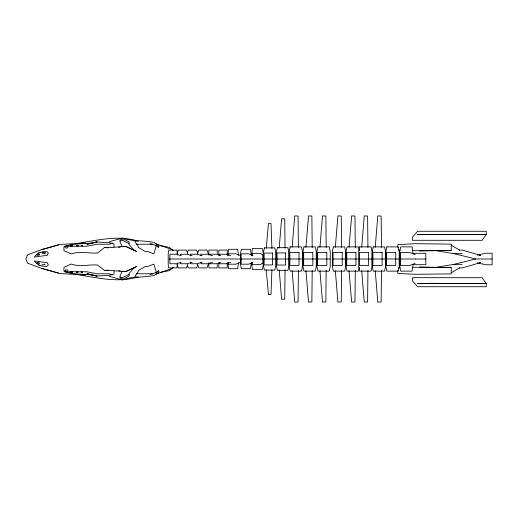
<?xml version="1.0" encoding="UTF-8"?>
<svg xmlns="http://www.w3.org/2000/svg" width="518" height="518" viewBox="0 0 518 518"><rect width="100%" height="100%" fill="white"/><g stroke="black" fill="none" stroke-linecap="round" stroke-linejoin="round"><path stroke-width="0.78" d="M285.042 269.8L284.738 299.132L281.611 299.242L279.208 270.007M298.394 270.506L298.07 301.962L294.723 302.085L292.152 270.726M312.199 270.506L311.868 301.962L308.527 302.085L305.95 270.726M326.178 270.506L325.848 301.962L322.507 302.085L319.93 270.726M341.582 270.506L341.252 301.962L337.911 302.085L335.334 270.726M355.296 270.506L354.966 301.962L351.625 302.085L349.048 270.726M367.935 270.506L367.612 301.962L364.271 302.085L361.693 270.726M381.475 270.506L381.144 301.962L377.803 302.085L375.226 270.726M271.924 269.587L270.998 294.47L268.473 294.541L266.239 269.787M279.208 247.992L281.611 218.758L284.738 218.868L285.042 248.2M292.152 247.274L294.723 215.915L298.07 216.038L298.394 247.494M305.95 247.274L308.527 215.915L311.868 216.038L312.199 247.494M319.93 247.274L322.507 215.915L325.848 216.038L326.178 247.494M335.334 247.274L337.911 215.915L341.252 216.038L341.582 247.494M349.048 247.274L351.625 215.915L354.966 216.038L355.296 247.494M361.693 247.274L364.271 215.915L367.612 216.038L367.935 247.494M375.226 247.274L377.803 215.915L381.144 216.038L381.475 247.494M266.239 248.213L268.473 223.459L270.998 223.53L271.924 248.413M359.201 267.191L358.398 271.128L347.041 271.128L346.076 266.401L346.076 251.599L347.041 246.872L358.398 246.872L359.201 250.809M177.091 253.567L178.257 250.097L186.545 250.097L187.71 253.567M187.354 252.875L188.287 250.097L196.575 250.097L197.74 253.567M187.71 264.433L186.545 267.903L178.257 267.903L177.091 264.433M197.578 253.567L198.744 250.097L207.032 250.097L208.197 253.567M197.74 264.433L196.575 267.903L188.287 267.903L187.354 265.125M208.197 264.433L207.032 267.903L198.744 267.903L197.578 264.433M67.664 245.318L67.172 246.044L65.585 246.044M42.1 265.086L42.703 264.329L44.658 264.329L45.267 265.086M68.078 247.215L67.476 247.973L65.521 247.973L64.918 247.215M160.146 272.371L169.464 270.584L173.148 267.32M134.421 250.485L129.099 244.541L129.099 241.925L123.362 238.966L119.988 239.802L119.988 241.906L122.274 246.691L125.408 246.309L136.856 251.58L125.719 246.348L110.347 247.546L104.448 247.546L97.533 253.004C88.656 253.6 79.947 250.835 71.199 253.943L63.934 250.634L63.934 246.795C74.378 242.437 86.221 244.859 97.041 241.984L109.045 242.696L114.012 243.907L114.012 247.028M451.23 272.831L459.498 267.903M44.904 253.354L45.733 252.92L44.218 252.493M128.937 274.495L122.488 277.7L120.247 277.046M114.012 270.972L114.012 274.093L109.045 275.304L97.041 276.016C86.221 273.141 74.378 275.563 63.934 271.205L63.934 267.366L71.199 264.057C79.947 267.165 88.656 264.4 97.533 264.996L104.448 270.454L110.347 270.454L125.719 271.652L136.856 266.42L125.408 271.691L122.274 271.309L119.988 276.094L119.988 278.198L123.362 279.034L129.099 276.088L129.099 273.459L134.421 267.515M85.664 243.039L61.92 244.315L58.495 244.872L41.414 249.708L27.506 254.824L25.9 259L27.506 263.176L41.414 268.292L58.495 273.128L61.92 273.685L85.664 274.961M137.652 240.624L134.881 241.686L137.814 245.726L138.397 247.436L144.846 251.295L147.98 251.612L153.84 253.846L155.996 246.73L155.996 244.982L158.579 247.598L158.579 245.247L153.716 242.327C143.305 240.184 132.537 241.725 122.488 237.976L109.045 241.841M240.19 262.568L235.709 264.186L228.38 264.186L228.38 262.704M252.972 262.568L248.491 264.186L241.161 264.186L241.161 253.814L248.491 253.814L252.972 255.432M415.216 263.461L409.615 265.475L400.459 265.475L400.459 252.525L409.615 252.525L415.216 254.539M159.045 271.432L152.493 273.776L136.376 273.776M155.536 274.32L172.086 268.428M220.772 262.276L216.31 263.753L209.563 263.753M230.743 262.276L226.282 263.753L219.541 263.753L219.541 262.173M181.287 262.276L176.632 263.753L169.898 263.753L169.898 254.247L176.632 254.247L181.287 255.724M137.652 277.376L153.716 275.673L158.579 272.753L158.579 270.402L155.996 273.018L155.996 271.27L153.84 264.154L147.98 266.388L144.846 266.705L138.397 270.564L137.814 272.274L134.881 276.314L137.652 277.376L132.148 277.331L122.488 280.024L109.045 276.159M192.087 262.276L187.127 263.753L180.452 263.753L180.452 262.173M202.117 262.276L197.157 263.753L190.482 263.753L190.482 262.173M212.574 262.276L207.614 263.753L200.932 263.753L200.932 262.173M42.625 252.622L43.68 252.305M112.782 243.13L109.045 244.224L96.847 244.224L86.856 246.238L64.336 246.238M120.247 240.954L122.488 240.3L128.937 243.505M58.495 244.872L41.414 249.708M96.847 241.841L86.856 244.315L97.034 241.951M437.121 267.139L453.988 264.342L475.712 259L479.992 259M138.332 276.813C117.703 283.333 96.044 277.473 75.33 274.236M477.292 255.096L485.981 253.211L492.1 253.211L492.1 264.789L485.981 264.789L477.292 262.904M398.523 268.059L399.89 267.767M150.052 274.313L152.383 273.867M75.33 243.764C96.044 240.527 117.703 234.667 138.332 241.187M118.68 247.339L120.241 247.118M122.591 246.788L125.719 246.348M108.158 270.118L104.448 270.454M419.658 250.99L451.23 250.414L451.23 244.12L415.578 243.706L397.837 244.554L397.837 247.552M412.982 250.718L451.23 250.414M136.376 244.224L152.493 244.224L159.045 246.568M70.306 246.328L71.892 246.328M459.233 250.097L462.224 250.097L480.704 255.439L479.279 255.439M38.636 252.583L39.944 252.583M413.532 253.302L425.828 253.302L425.828 264.698L413.532 264.698M44.658 253.535L42.703 253.535L42.1 252.778M437.121 250.861L453.988 253.658L462.224 253.658M209.563 254.247L216.31 254.247L220.772 255.724M169.069 259L240.19 259M240.611 259L262.989 259M264.141 259L272.092 259M272.313 259L275.68 259M277.072 259L288.843 259M289.18 259L302.467 259M302.978 259L312.354 259M312.768 259L316.265 259M316.958 259L326.334 259M326.754 259L330.244 259M332.362 259L341.738 259M342.158 259L345.648 259M346.762 259L355.452 259M355.866 259L357.439 259M358.721 259L368.097 259M368.512 259L372.008 259M372.254 259L381.63 259M382.044 259L385.541 259M386.564 259L395.253 259M395.668 259L399.164 259M399.766 259L415.216 259M415.326 259L425.828 259M480.704 259L492.1 259M479.279 262.561L480.704 262.561L462.224 267.903L459.233 267.903M453.988 264.342L462.224 264.342M38.636 265.281L39.944 265.281M70.306 271.529L71.892 271.529L72.378 272.241M64.336 271.762L86.856 271.762L96.847 273.776L109.045 273.776L112.782 274.87M65.585 271.82L67.172 271.82L67.664 272.546M412.982 267.282L451.23 267.586L451.23 273.88L415.578 274.294L397.837 273.446L397.837 270.448M419.658 267.01L451.23 267.586M104.448 247.546L108.158 247.882M118.68 270.661L120.241 270.882M122.591 271.212L125.719 271.652M150.052 243.687L152.383 244.133M160.146 245.629L169.464 247.416L173.148 250.68M398.523 249.941L399.89 250.233M97.034 276.049L86.856 273.685L96.847 276.159M453.988 253.658L475.712 259M41.414 268.292L58.495 273.128M66.498 271.115L64.918 270.649L65.521 269.891L67.476 269.891L68.078 270.649M212.574 255.724L207.614 254.247L200.932 254.247L200.932 255.827M202.117 255.724L197.157 254.247L190.482 254.247L190.482 255.827M192.087 255.724L187.127 254.247L180.452 254.247L180.452 255.827M230.743 255.724L226.282 254.247L219.541 254.247L219.541 255.827M155.536 243.68L172.086 249.572M240.19 255.432L235.709 253.814L228.38 253.814L228.38 255.296M451.23 245.169L459.498 250.097M413.06 253.82L412.095 246.872L400.731 246.872L399.766 251.599L399.766 266.401L400.731 271.128L412.095 271.128L413.06 264.18M252.201 255.769L252.201 253.347L260.191 253.347L262.989 255.109L262.989 262.891L260.191 264.653L252.201 264.653L252.201 262.231M251.606 254.966L252.441 248.42L262.354 248.42L263.189 252.544L263.189 265.456L262.354 269.58L252.441 269.58L251.606 263.034M251.243 255.303L250.472 249.294L241.382 249.294L240.611 253.082L240.611 264.918L241.382 268.706L250.472 268.706L251.243 262.697M238.461 255.303L237.691 249.294L228.6 249.294L227.829 255.303M238.461 262.697L237.691 268.706L228.6 268.706L227.829 262.697M227.201 255.121L227.201 250.097L218.836 250.097L218.836 255.121M227.201 262.879L227.201 267.903L218.836 267.903L218.836 262.879M217.23 253.567L217.23 250.097L208.858 250.097L208.858 255.121M217.23 264.433L217.23 267.903L208.858 267.903L208.858 262.879M177.428 255.121L176.994 250.097L168.635 250.097L168.201 253.567L168.201 264.433L168.635 267.903L176.994 267.903L177.428 262.879M264.394 247.889L263.507 252.227L263.507 265.773L264.394 270.111L274.793 270.111L275.68 265.773L275.68 252.227L274.793 247.889L264.394 247.889M277.331 247.669L276.431 252.091L276.431 265.909L277.331 270.331L287.943 270.331L288.843 265.909L288.843 252.091L287.943 247.669L277.331 247.669M290.138 246.872L289.18 251.599L289.18 266.401L290.138 271.128L301.502 271.128L302.467 266.401L302.467 251.599L301.502 246.872L290.138 246.872M303.943 246.872L302.978 251.599L302.978 266.401L303.943 271.128L315.3 271.128L316.265 266.401L316.265 251.599L315.3 246.872L303.943 246.872M317.922 246.872L316.958 251.599L316.958 266.401L317.922 271.128L329.28 271.128L330.244 266.401L330.244 251.599L329.28 246.872L317.922 246.872M333.327 246.872L332.362 251.599L332.362 266.401L333.327 271.128L344.69 271.128L345.648 266.401L345.648 251.599L344.69 246.872L333.327 246.872M359.686 246.872L358.721 251.599L358.721 266.401L359.686 271.128L371.043 271.128L372.008 266.401L372.008 251.599L371.043 246.872L359.686 246.872M373.219 246.872L372.254 251.599L372.254 266.401L373.219 271.128L384.576 271.128L385.541 266.401L385.541 251.599L384.576 246.872L373.219 246.872M386.842 246.872L385.878 251.599L385.878 266.401L386.842 271.128L398.2 271.128L399.164 266.401L399.164 251.599L398.2 246.872L386.842 246.872M47.617 254.332L47.28 255.29L34.285 257.103C37.037 253.004 42.359 250.984 47.17 251.761L48.368 253.03L47.617 254.332M72.3 245.39L71.86 246.044L70.435 246.044L69.995 245.39L71.147 244.988L72.3 245.39M78.166 245.513L77.81 246.044L76.658 246.044L76.301 245.513L77.234 245.189L78.166 245.513M82.608 245.59L82.304 246.044L81.015 245.59L82.608 245.59M70.435 271.82L69.995 272.474L71.147 272.876L72.3 272.474L71.86 271.82L70.435 271.82M76.658 271.82L76.301 272.351L77.234 272.675L78.166 272.351L77.81 271.82L76.658 271.82M81.32 271.82L81.015 272.267L82.608 272.267L81.32 271.82M486.247 234.447L482.141 240.3L412.483 240.3L412.483 237.127L417.65 231.274L486.247 231.274L486.247 234.447L417.65 234.447L486.247 234.447M39.659 254.5L39.051 255.257L37.095 255.257L36.493 254.5L38.073 254.034L39.659 254.5M37.095 262.6L36.493 263.364C39.478 265.721 43.389 266.88 47.17 266.239L48.368 264.97L47.28 262.71L34.285 260.897L36.474 263.397L38.073 263.83L39.659 263.364L39.051 262.6L37.095 262.6M431.073 283.314L417.65 283.553L486.247 283.553L486.247 286.726L417.65 286.726L412.483 280.873L412.483 277.7L482.141 277.7L486.247 283.553L431.073 283.314M299.022 252.525L289.866 252.525L289.866 265.475L299.022 265.475L299.022 252.525M312.827 252.525L303.665 252.525L303.665 265.475L312.827 265.475L312.827 252.525M326.806 252.525L317.651 252.525L317.651 265.475L326.806 265.475L326.806 252.525M342.21 252.525L333.055 252.525L333.055 265.475L342.21 265.475L342.21 252.525M355.918 252.525L346.762 252.525L346.762 265.475L355.918 265.475L355.918 252.525M368.563 252.525L359.408 252.525L359.408 265.475L368.563 265.475L368.563 252.525M382.103 252.525L372.941 252.525L372.941 265.475L382.103 265.475L382.103 252.525M395.726 252.525L386.564 252.525L386.564 265.475L395.726 265.475L395.726 252.525M285.625 252.946L277.072 252.946L277.072 265.054L285.625 265.054L285.625 252.946M272.526 253.069L264.141 253.069L264.141 264.931L272.526 264.931L272.526 253.069"/></g></svg>
